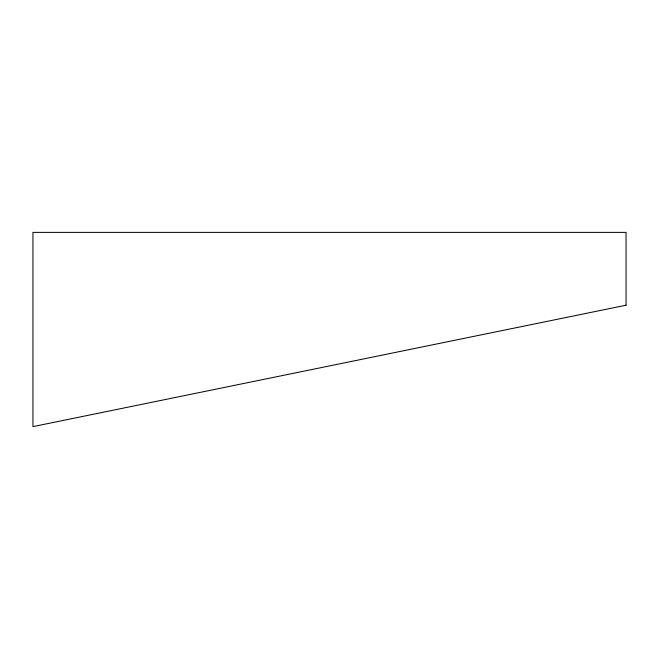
<?xml version="1.0" encoding="UTF-8"?>
<svg xmlns="http://www.w3.org/2000/svg" width="659" height="659" viewBox="0 0 659 659"><rect width="100%" height="100%" fill="white"/><g stroke="black" fill="none" stroke-linecap="round" stroke-linejoin="round"><path stroke-width="0.99" d="M626.05 305.216L32.95 426.62L32.95 232.38L626.05 232.38L626.05 305.216"/></g></svg>
